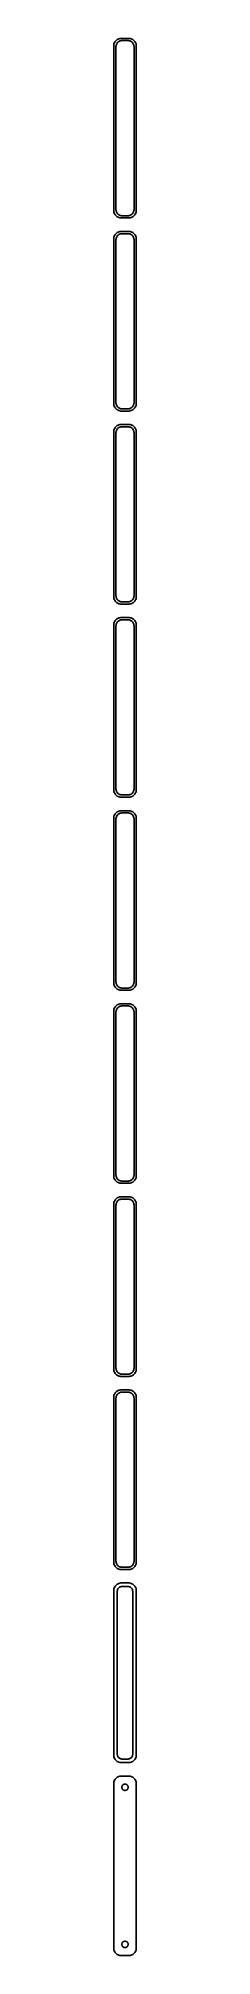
# Model space of a CAD drawing. Header units: metres. Extents: x -8 to 8, y 1230 to 2511.
import ezdxf

# ---------------------------------------------------------------- set-up
doc = ezdxf.new("R2010")
doc.units = ezdxf.units.M

msp = doc.modelspace()

# ---------------------------------------------------------------- linework, layer by layer
for p, q in [((-4.04507, 2510.76), (-4.62889, 2510.52)), ((-3.4369, 2510.91), (-4.04507, 2510.76)), ((-2.81395, 2510.99), (-3.4369, 2510.91)), ((2.81395, 2510.99), (-2.81395, 2510.99)), ((3.4369, 2510.91), (2.81395, 2510.99)), ((4.04507, 2510.76), (3.4369, 2510.91)), ((4.62889, 2510.52), (4.04507, 2510.76)), ((-7.46057, 2506.63), (-7.5, 2506)), ((-7.5, 2506), (-7.5, 2396)), ((-7.34291, 2507.24), (-7.46057, 2506.63)), ((-7.14888, 2507.84), (-7.34291, 2507.24)), ((-6.88153, 2508.41), (-7.14888, 2507.84)), ((-6.54507, 2508.94), (-6.88153, 2508.41)), ((-6.14484, 2509.42), (-6.54507, 2508.94)), ((-5.68712, 2509.85), (-6.14484, 2509.42)), ((-6, 2505.5), (-5.96844, 2506)), ((-6, 2396.5), (-6, 2505.5)), ((-5.96844, 2506), (-5.87433, 2506.49)), ((-5.87433, 2506.49), (-5.7191, 2506.97)), ((-5.7191, 2506.97), (-5.50522, 2507.43)), ((-5.17912, 2510.22), (-5.68712, 2509.85)), ((-5.50522, 2507.43), (-5.23605, 2507.85)), ((-5.23605, 2507.85), (-4.91586, 2508.24)), ((-4.62889, 2510.52), (-5.17912, 2510.22)), ((-4.91586, 2508.24), (-4.54968, 2508.58)), ((-4.54968, 2508.58), (-4.1433, 2508.88)), ((-4.1433, 2508.88), (-3.70311, 2509.12)), ((-3.70311, 2509.12), (-3.23605, 2509.3)), ((-3.23605, 2509.3), (-2.74951, 2509.43)), ((-2.74951, 2509.43), (-2.25116, 2509.49)), ((-2.25116, 2509.49), (2.25116, 2509.49)), ((2.25116, 2509.49), (2.74951, 2509.43)), ((2.74951, 2509.43), (3.23605, 2509.3)), ((3.23605, 2509.3), (3.70311, 2509.12)), ((3.70311, 2509.12), (4.1433, 2508.88)), ((4.1433, 2508.88), (4.54968, 2508.58)), ((4.54968, 2508.58), (4.91586, 2508.24)), ((5.17912, 2510.22), (4.62889, 2510.52)), ((4.91586, 2508.24), (5.23605, 2507.85)), ((5.68712, 2509.85), (5.17912, 2510.22)), ((5.23605, 2507.85), (5.50522, 2507.43)), ((5.50522, 2507.43), (5.7191, 2506.97)), ((6.14484, 2509.42), (5.68712, 2509.85)), ((5.7191, 2506.97), (5.87433, 2506.49)), ((5.87433, 2506.49), (5.96844, 2506)), ((5.96844, 2506), (6, 2505.5)), ((6, 2505.5), (6, 2396.5)), ((6.54507, 2508.94), (6.14484, 2509.42)), ((6.88153, 2508.41), (6.54507, 2508.94)), ((7.14888, 2507.84), (6.88153, 2508.41)), ((7.34291, 2507.24), (7.14888, 2507.84)), ((7.46057, 2506.63), (7.34291, 2507.24)), ((7.5, 2506), (7.46057, 2506.63)), ((7.5, 2396), (7.5, 2506)), ((-7.5, 2396), (-7.46057, 2395.37)), ((-5.96844, 2396), (-6, 2396.5)), ((-5.87433, 2395.51), (-5.96844, 2396)), ((-5.7191, 2395.03), (-5.87433, 2395.51)), ((5.87433, 2395.51), (5.7191, 2395.03)), ((5.96844, 2396), (5.87433, 2395.51)), ((6, 2396.5), (5.96844, 2396)), ((7.46057, 2395.37), (7.5, 2396)), ((-7.46057, 2395.37), (-7.34291, 2394.76)), ((-7.34291, 2394.76), (-7.14888, 2394.16)), ((-7.14888, 2394.16), (-6.88153, 2393.59)), ((-6.88153, 2393.59), (-6.54507, 2393.06)), ((-6.54507, 2393.06), (-6.14484, 2392.58)), ((-6.14484, 2392.58), (-5.68712, 2392.15)), ((-5.50522, 2394.57), (-5.7191, 2395.03)), ((-5.68712, 2392.15), (-5.17912, 2391.78)), ((-5.23605, 2394.15), (-5.50522, 2394.57)), ((-4.91586, 2393.76), (-5.23605, 2394.15)), ((-5.17912, 2391.78), (-4.62889, 2391.48)), ((-4.54968, 2393.42), (-4.91586, 2393.76)), ((-4.62889, 2391.48), (-4.04507, 2391.24)), ((-4.1433, 2393.12), (-4.54968, 2393.42)), ((-3.70311, 2392.88), (-4.1433, 2393.12)), ((-4.04507, 2391.24), (-3.4369, 2391.09)), ((-3.23605, 2392.7), (-3.70311, 2392.88)), ((-3.4369, 2391.09), (-2.81395, 2391.01)), ((-2.74951, 2392.57), (-3.23605, 2392.7)), ((-2.81395, 2391.01), (2.81395, 2391.01)), ((-2.25116, 2392.51), (-2.74951, 2392.57)), ((2.25116, 2392.51), (-2.25116, 2392.51)), ((2.74951, 2392.57), (2.25116, 2392.51)), ((3.23605, 2392.7), (2.74951, 2392.57)), ((2.81395, 2391.01), (3.4369, 2391.09)), ((3.70311, 2392.88), (3.23605, 2392.7)), ((3.4369, 2391.09), (4.04507, 2391.24)), ((4.1433, 2393.12), (3.70311, 2392.88)), ((4.04507, 2391.24), (4.62889, 2391.48)), ((4.54968, 2393.42), (4.1433, 2393.12)), ((4.91586, 2393.76), (4.54968, 2393.42)), ((4.62889, 2391.48), (5.17912, 2391.78)), ((5.23605, 2394.15), (4.91586, 2393.76)), ((5.17912, 2391.78), (5.68712, 2392.15)), ((5.50522, 2394.57), (5.23605, 2394.15)), ((5.7191, 2395.03), (5.50522, 2394.57)), ((5.68712, 2392.15), (6.14484, 2392.58)), ((6.14484, 2392.58), (6.54507, 2393.06)), ((6.54507, 2393.06), (6.88153, 2393.59)), ((6.88153, 2393.59), (7.14888, 2394.16)), ((7.14888, 2394.16), (7.34291, 2394.76)), ((7.34291, 2394.76), (7.46057, 2395.37)), ((-7.46057, 2377.63), (-7.5, 2377)), ((-7.5, 2377), (-7.5, 2267)), ((-7.34291, 2378.24), (-7.46057, 2377.63)), ((-7.14888, 2378.84), (-7.34291, 2378.24)), ((-6.88153, 2379.41), (-7.14888, 2378.84)), ((-6.54507, 2379.94), (-6.88153, 2379.41)), ((-6.14484, 2380.42), (-6.54507, 2379.94)), ((-5.68712, 2380.85), (-6.14484, 2380.42)), ((-6, 2376.5), (-5.96844, 2377)), ((-6, 2267.5), (-6, 2376.5)), ((-5.96844, 2377), (-5.87433, 2377.49)), ((-5.87433, 2377.49), (-5.7191, 2377.97)), ((-5.7191, 2377.97), (-5.50522, 2378.43)), ((-5.17912, 2381.22), (-5.68712, 2380.85)), ((-5.50522, 2378.43), (-5.23605, 2378.85)), ((-5.23605, 2378.85), (-4.91586, 2379.24)), ((-4.62889, 2381.52), (-5.17912, 2381.22)), ((-4.91586, 2379.24), (-4.54968, 2379.58)), ((-4.04507, 2381.76), (-4.62889, 2381.52)), ((-4.54968, 2379.58), (-4.1433, 2379.88)), ((-4.1433, 2379.88), (-3.70311, 2380.12)), ((-3.4369, 2381.91), (-4.04507, 2381.76)), ((-3.70311, 2380.12), (-3.23605, 2380.3)), ((-2.81395, 2381.99), (-3.4369, 2381.91)), ((-3.23605, 2380.3), (-2.74951, 2380.43)), ((2.81395, 2381.99), (-2.81395, 2381.99)), ((-2.74951, 2380.43), (-2.25116, 2380.49)), ((-2.25116, 2380.49), (2.25116, 2380.49)), ((2.25116, 2380.49), (2.74951, 2380.43)), ((2.74951, 2380.43), (3.23605, 2380.3)), ((3.4369, 2381.91), (2.81395, 2381.99)), ((3.23605, 2380.3), (3.70311, 2380.12)), ((4.04507, 2381.76), (3.4369, 2381.91)), ((3.70311, 2380.12), (4.1433, 2379.88)), ((4.62889, 2381.52), (4.04507, 2381.76)), ((4.1433, 2379.88), (4.54968, 2379.58)), ((4.54968, 2379.58), (4.91586, 2379.24)), ((5.17912, 2381.22), (4.62889, 2381.52)), ((4.91586, 2379.24), (5.23605, 2378.85)), ((5.68712, 2380.85), (5.17912, 2381.22)), ((5.23605, 2378.85), (5.50522, 2378.43)), ((5.50522, 2378.43), (5.7191, 2377.97)), ((6.14484, 2380.42), (5.68712, 2380.85)), ((5.7191, 2377.97), (5.87433, 2377.49)), ((5.87433, 2377.49), (5.96844, 2377)), ((5.96844, 2377), (6, 2376.5)), ((6, 2376.5), (6, 2267.5)), ((6.54507, 2379.94), (6.14484, 2380.42)), ((6.88153, 2379.41), (6.54507, 2379.94)), ((7.14888, 2378.84), (6.88153, 2379.41)), ((7.34291, 2378.24), (7.14888, 2378.84)), ((7.46057, 2377.63), (7.34291, 2378.24)), ((7.5, 2377), (7.46057, 2377.63)), ((7.5, 2267), (7.5, 2377)), ((-5.96844, 2267), (-6, 2267.5)), ((6, 2267.5), (5.96844, 2267)), ((-7.5, 2267), (-7.46057, 2266.37)), ((-7.46057, 2266.37), (-7.34291, 2265.76)), ((-7.34291, 2265.76), (-7.14888, 2265.16)), ((-7.14888, 2265.16), (-6.88153, 2264.59)), ((-6.88153, 2264.59), (-6.54507, 2264.06)), ((-6.54507, 2264.06), (-6.14484, 2263.58)), ((-6.14484, 2263.58), (-5.68712, 2263.15)), ((-5.87433, 2266.51), (-5.96844, 2267)), ((-5.7191, 2266.03), (-5.87433, 2266.51)), ((-5.50522, 2265.57), (-5.7191, 2266.03)), ((-5.68712, 2263.15), (-5.17912, 2262.78)), ((-5.23605, 2265.15), (-5.50522, 2265.57)), ((-4.91586, 2264.76), (-5.23605, 2265.15)), ((-5.17912, 2262.78), (-4.62889, 2262.48)), ((-4.54968, 2264.42), (-4.91586, 2264.76)), ((-4.62889, 2262.48), (-4.04507, 2262.24)), ((-4.1433, 2264.12), (-4.54968, 2264.42)), ((-3.70311, 2263.88), (-4.1433, 2264.12)), ((-4.04507, 2262.24), (-3.4369, 2262.09)), ((-3.23605, 2263.7), (-3.70311, 2263.88)), ((-3.4369, 2262.09), (-2.81395, 2262.01)), ((-2.74951, 2263.57), (-3.23605, 2263.7)), ((-2.81395, 2262.01), (2.81395, 2262.01)), ((-2.25116, 2263.51), (-2.74951, 2263.57)), ((2.25116, 2263.51), (-2.25116, 2263.51)), ((2.74951, 2263.57), (2.25116, 2263.51)), ((3.23605, 2263.7), (2.74951, 2263.57)), ((2.81395, 2262.01), (3.4369, 2262.09)), ((3.70311, 2263.88), (3.23605, 2263.7)), ((3.4369, 2262.09), (4.04507, 2262.24)), ((4.1433, 2264.12), (3.70311, 2263.88)), ((4.04507, 2262.24), (4.62889, 2262.48)), ((4.54968, 2264.42), (4.1433, 2264.12)), ((4.91586, 2264.76), (4.54968, 2264.42)), ((4.62889, 2262.48), (5.17912, 2262.78)), ((5.23605, 2265.15), (4.91586, 2264.76)), ((5.17912, 2262.78), (5.68712, 2263.15)), ((5.50522, 2265.57), (5.23605, 2265.15)), ((5.7191, 2266.03), (5.50522, 2265.57)), ((5.68712, 2263.15), (6.14484, 2263.58)), ((5.87433, 2266.51), (5.7191, 2266.03)), ((5.96844, 2267), (5.87433, 2266.51)), ((6.14484, 2263.58), (6.54507, 2264.06)), ((6.54507, 2264.06), (6.88153, 2264.59)), ((6.88153, 2264.59), (7.14888, 2265.16)), ((7.14888, 2265.16), (7.34291, 2265.76)), ((7.34291, 2265.76), (7.46057, 2266.37)), ((7.46057, 2266.37), (7.5, 2267)), ((-7.46057, 2248.63), (-7.5, 2248)), ((-7.5, 2248), (-7.5, 2138)), ((-7.34291, 2249.24), (-7.46057, 2248.63)), ((-7.14888, 2249.84), (-7.34291, 2249.24)), ((-6.88153, 2250.41), (-7.14888, 2249.84)), ((-6.54507, 2250.94), (-6.88153, 2250.41)), ((-6.14484, 2251.42), (-6.54507, 2250.94)), ((-5.68712, 2251.85), (-6.14484, 2251.42)), ((-6, 2247.5), (-5.96844, 2248)), ((-6, 2138.5), (-6, 2247.5)), ((-5.96844, 2248), (-5.87433, 2248.49)), ((-5.87433, 2248.49), (-5.7191, 2248.97)), ((-5.7191, 2248.97), (-5.50522, 2249.43)), ((-5.17912, 2252.22), (-5.68712, 2251.85)), ((-5.50522, 2249.43), (-5.23605, 2249.85)), ((-5.23605, 2249.85), (-4.91586, 2250.24)), ((-4.62889, 2252.52), (-5.17912, 2252.22)), ((-4.91586, 2250.24), (-4.54968, 2250.58)), ((-4.04507, 2252.76), (-4.62889, 2252.52)), ((-4.54968, 2250.58), (-4.1433, 2250.88)), ((-4.1433, 2250.88), (-3.70311, 2251.12)), ((-3.4369, 2252.91), (-4.04507, 2252.76)), ((-3.70311, 2251.12), (-3.23605, 2251.3)), ((-2.81395, 2252.99), (-3.4369, 2252.91)), ((-3.23605, 2251.3), (-2.74951, 2251.43)), ((2.81395, 2252.99), (-2.81395, 2252.99)), ((-2.74951, 2251.43), (-2.25116, 2251.49)), ((-2.25116, 2251.49), (2.25116, 2251.49)), ((2.25116, 2251.49), (2.74951, 2251.43)), ((2.74951, 2251.43), (3.23605, 2251.3)), ((3.4369, 2252.91), (2.81395, 2252.99)), ((3.23605, 2251.3), (3.70311, 2251.12)), ((4.04507, 2252.76), (3.4369, 2252.91)), ((3.70311, 2251.12), (4.1433, 2250.88)), ((4.62889, 2252.52), (4.04507, 2252.76)), ((4.1433, 2250.88), (4.54968, 2250.58)), ((4.54968, 2250.58), (4.91586, 2250.24)), ((5.17912, 2252.22), (4.62889, 2252.52)), ((4.91586, 2250.24), (5.23605, 2249.85)), ((5.68712, 2251.85), (5.17912, 2252.22)), ((5.23605, 2249.85), (5.50522, 2249.43)), ((5.50522, 2249.43), (5.7191, 2248.97)), ((6.14484, 2251.42), (5.68712, 2251.85)), ((5.7191, 2248.97), (5.87433, 2248.49)), ((5.87433, 2248.49), (5.96844, 2248)), ((5.96844, 2248), (6, 2247.5)), ((6, 2247.5), (6, 2138.5)), ((6.54507, 2250.94), (6.14484, 2251.42)), ((6.88153, 2250.41), (6.54507, 2250.94)), ((7.14888, 2249.84), (6.88153, 2250.41)), ((7.34291, 2249.24), (7.14888, 2249.84)), ((7.46057, 2248.63), (7.34291, 2249.24)), ((7.5, 2248), (7.46057, 2248.63)), ((7.5, 2138), (7.5, 2248)), ((-7.5, 2138), (-7.46057, 2137.37)), ((-7.46057, 2137.37), (-7.34291, 2136.76)), ((-7.34291, 2136.76), (-7.14888, 2136.16)), ((-7.14888, 2136.16), (-6.88153, 2135.59)), ((-6.88153, 2135.59), (-6.54507, 2135.06)), ((-6.54507, 2135.06), (-6.14484, 2134.58)), ((-6.14484, 2134.58), (-5.68712, 2134.15)), ((-5.96844, 2138), (-6, 2138.5)), ((-5.87433, 2137.51), (-5.96844, 2138)), ((-5.7191, 2137.03), (-5.87433, 2137.51)), ((-5.50522, 2136.57), (-5.7191, 2137.03)), ((-5.68712, 2134.15), (-5.17912, 2133.78)), ((-5.23605, 2136.15), (-5.50522, 2136.57)), ((-4.91586, 2135.76), (-5.23605, 2136.15)), ((-5.17912, 2133.78), (-4.62889, 2133.48)), ((-4.54968, 2135.42), (-4.91586, 2135.76)), ((-4.62889, 2133.48), (-4.04507, 2133.24)), ((-4.1433, 2135.12), (-4.54968, 2135.42)), ((-3.70311, 2134.88), (-4.1433, 2135.12)), ((-4.04507, 2133.24), (-3.4369, 2133.09)), ((-3.23605, 2134.7), (-3.70311, 2134.88)), ((-3.4369, 2133.09), (-2.81395, 2133.01)), ((-2.74951, 2134.57), (-3.23605, 2134.7)), ((-2.81395, 2133.01), (2.81395, 2133.01)), ((-2.25116, 2134.51), (-2.74951, 2134.57)), ((2.25116, 2134.51), (-2.25116, 2134.51)), ((2.74951, 2134.57), (2.25116, 2134.51)), ((3.23605, 2134.7), (2.74951, 2134.57)), ((2.81395, 2133.01), (3.4369, 2133.09)), ((3.70311, 2134.88), (3.23605, 2134.7)), ((3.4369, 2133.09), (4.04507, 2133.24)), ((4.1433, 2135.12), (3.70311, 2134.88)), ((4.04507, 2133.24), (4.62889, 2133.48)), ((4.54968, 2135.42), (4.1433, 2135.12)), ((4.91586, 2135.76), (4.54968, 2135.42)), ((4.62889, 2133.48), (5.17912, 2133.78)), ((5.23605, 2136.15), (4.91586, 2135.76)), ((5.17912, 2133.78), (5.68712, 2134.15)), ((5.50522, 2136.57), (5.23605, 2136.15)), ((5.7191, 2137.03), (5.50522, 2136.57)), ((5.68712, 2134.15), (6.14484, 2134.58)), ((5.87433, 2137.51), (5.7191, 2137.03)), ((5.96844, 2138), (5.87433, 2137.51)), ((6, 2138.5), (5.96844, 2138)), ((6.14484, 2134.58), (6.54507, 2135.06)), ((6.54507, 2135.06), (6.88153, 2135.59)), ((6.88153, 2135.59), (7.14888, 2136.16)), ((7.14888, 2136.16), (7.34291, 2136.76)), ((7.34291, 2136.76), (7.46057, 2137.37)), ((7.46057, 2137.37), (7.5, 2138)), ((-7.46057, 2119.63), (-7.5, 2119)), ((-7.5, 2119), (-7.5, 2009)), ((-7.34291, 2120.24), (-7.46057, 2119.63)), ((-7.14888, 2120.84), (-7.34291, 2120.24)), ((-6.88153, 2121.41), (-7.14888, 2120.84)), ((-6.54507, 2121.94), (-6.88153, 2121.41)), ((-6.14484, 2122.42), (-6.54507, 2121.94)), ((-5.68712, 2122.85), (-6.14484, 2122.42)), ((-6, 2118.5), (-5.96844, 2119)), ((-6, 2009.5), (-6, 2118.5)), ((-5.96844, 2119), (-5.87433, 2119.49)), ((-5.87433, 2119.49), (-5.7191, 2119.97)), ((-5.7191, 2119.97), (-5.50522, 2120.43)), ((-5.17912, 2123.22), (-5.68712, 2122.85)), ((-5.50522, 2120.43), (-5.23605, 2120.85)), ((-5.23605, 2120.85), (-4.91586, 2121.24)), ((-4.62889, 2123.52), (-5.17912, 2123.22)), ((-4.91586, 2121.24), (-4.54968, 2121.58)), ((-4.04507, 2123.76), (-4.62889, 2123.52)), ((-4.54968, 2121.58), (-4.1433, 2121.88)), ((-4.1433, 2121.88), (-3.70311, 2122.12)), ((-3.4369, 2123.91), (-4.04507, 2123.76)), ((-3.70311, 2122.12), (-3.23605, 2122.3)), ((-2.81395, 2123.99), (-3.4369, 2123.91)), ((-3.23605, 2122.3), (-2.74951, 2122.43)), ((2.81395, 2123.99), (-2.81395, 2123.99)), ((-2.74951, 2122.43), (-2.25116, 2122.49)), ((-2.25116, 2122.49), (2.25116, 2122.49)), ((2.25116, 2122.49), (2.74951, 2122.43)), ((2.74951, 2122.43), (3.23605, 2122.3)), ((3.4369, 2123.91), (2.81395, 2123.99)), ((3.23605, 2122.3), (3.70311, 2122.12)), ((4.04507, 2123.76), (3.4369, 2123.91)), ((3.70311, 2122.12), (4.1433, 2121.88)), ((4.62889, 2123.52), (4.04507, 2123.76)), ((4.1433, 2121.88), (4.54968, 2121.58)), ((4.54968, 2121.58), (4.91586, 2121.24)), ((5.17912, 2123.22), (4.62889, 2123.52)), ((4.91586, 2121.24), (5.23605, 2120.85)), ((5.68712, 2122.85), (5.17912, 2123.22)), ((5.23605, 2120.85), (5.50522, 2120.43)), ((5.50522, 2120.43), (5.7191, 2119.97)), ((6.14484, 2122.42), (5.68712, 2122.85)), ((5.7191, 2119.97), (5.87433, 2119.49)), ((5.87433, 2119.49), (5.96844, 2119)), ((5.96844, 2119), (6, 2118.5)), ((6, 2118.5), (6, 2009.5)), ((6.54507, 2121.94), (6.14484, 2122.42)), ((6.88153, 2121.41), (6.54507, 2121.94)), ((7.14888, 2120.84), (6.88153, 2121.41)), ((7.34291, 2120.24), (7.14888, 2120.84)), ((7.46057, 2119.63), (7.34291, 2120.24)), ((7.5, 2119), (7.46057, 2119.63)), ((7.5, 2009), (7.5, 2119)), ((-7.5, 2009), (-7.46057, 2008.37)), ((-7.46057, 2008.37), (-7.34291, 2007.76)), ((-7.34291, 2007.76), (-7.14888, 2007.16)), ((-7.14888, 2007.16), (-6.88153, 2006.59)), ((-6.88153, 2006.59), (-6.54507, 2006.06)), ((-6.54507, 2006.06), (-6.14484, 2005.58)), ((-6.14484, 2005.58), (-5.68712, 2005.15)), ((-5.96844, 2009), (-6, 2009.5)), ((-5.87433, 2008.51), (-5.96844, 2009)), ((-5.7191, 2008.03), (-5.87433, 2008.51)), ((-5.50522, 2007.57), (-5.7191, 2008.03)), ((-5.68712, 2005.15), (-5.17912, 2004.78)), ((-5.23605, 2007.15), (-5.50522, 2007.57)), ((-4.91586, 2006.76), (-5.23605, 2007.15)), ((-5.17912, 2004.78), (-4.62889, 2004.48)), ((-4.54968, 2006.42), (-4.91586, 2006.76)), ((-4.62889, 2004.48), (-4.04507, 2004.24)), ((-4.1433, 2006.12), (-4.54968, 2006.42)), ((-3.70311, 2005.88), (-4.1433, 2006.12)), ((-4.04507, 2004.24), (-3.4369, 2004.09)), ((-3.23605, 2005.7), (-3.70311, 2005.88)), ((-3.4369, 2004.09), (-2.81395, 2004.01)), ((-2.74951, 2005.57), (-3.23605, 2005.7)), ((-2.81395, 2004.01), (2.81395, 2004.01)), ((-2.25116, 2005.51), (-2.74951, 2005.57)), ((2.25116, 2005.51), (-2.25116, 2005.51)), ((2.74951, 2005.57), (2.25116, 2005.51)), ((3.23605, 2005.7), (2.74951, 2005.57)), ((2.81395, 2004.01), (3.4369, 2004.09)), ((3.70311, 2005.88), (3.23605, 2005.7)), ((3.4369, 2004.09), (4.04507, 2004.24)), ((4.1433, 2006.12), (3.70311, 2005.88)), ((4.04507, 2004.24), (4.62889, 2004.48)), ((4.54968, 2006.42), (4.1433, 2006.12)), ((4.91586, 2006.76), (4.54968, 2006.42)), ((4.62889, 2004.48), (5.17912, 2004.78)), ((5.23605, 2007.15), (4.91586, 2006.76)), ((5.17912, 2004.78), (5.68712, 2005.15)), ((5.50522, 2007.57), (5.23605, 2007.15)), ((5.7191, 2008.03), (5.50522, 2007.57)), ((5.68712, 2005.15), (6.14484, 2005.58)), ((5.87433, 2008.51), (5.7191, 2008.03)), ((5.96844, 2009), (5.87433, 2008.51)), ((6, 2009.5), (5.96844, 2009)), ((6.14484, 2005.58), (6.54507, 2006.06)), ((6.54507, 2006.06), (6.88153, 2006.59)), ((6.88153, 2006.59), (7.14888, 2007.16)), ((7.14888, 2007.16), (7.34291, 2007.76)), ((7.34291, 2007.76), (7.46057, 2008.37)), ((7.46057, 2008.37), (7.5, 2009)), ((-7.46057, 1990.63), (-7.5, 1990)), ((-7.5, 1990), (-7.5, 1880)), ((-7.34291, 1991.24), (-7.46057, 1990.63)), ((-7.14888, 1991.84), (-7.34291, 1991.24)), ((-6.88153, 1992.41), (-7.14888, 1991.84)), ((-6.54507, 1992.94), (-6.88153, 1992.41)), ((-6.14484, 1993.42), (-6.54507, 1992.94)), ((-5.68712, 1993.85), (-6.14484, 1993.42)), ((-6, 1989.5), (-5.96844, 1990)), ((-6, 1880.5), (-6, 1989.5)), ((-5.96844, 1990), (-5.87433, 1990.49)), ((-5.87433, 1990.49), (-5.7191, 1990.97)), ((-5.7191, 1990.97), (-5.50522, 1991.43)), ((-5.17912, 1994.22), (-5.68712, 1993.85)), ((-5.50522, 1991.43), (-5.23605, 1991.85)), ((-5.23605, 1991.85), (-4.91586, 1992.24)), ((-4.62889, 1994.52), (-5.17912, 1994.22)), ((-4.91586, 1992.24), (-4.54968, 1992.58)), ((-4.04507, 1994.76), (-4.62889, 1994.52)), ((-4.54968, 1992.58), (-4.1433, 1992.88)), ((-4.1433, 1992.88), (-3.70311, 1993.12)), ((-3.4369, 1994.91), (-4.04507, 1994.76)), ((-3.70311, 1993.12), (-3.23605, 1993.3)), ((-2.81395, 1994.99), (-3.4369, 1994.91)), ((-3.23605, 1993.3), (-2.74951, 1993.43)), ((2.81395, 1994.99), (-2.81395, 1994.99)), ((-2.74951, 1993.43), (-2.25116, 1993.49)), ((-2.25116, 1993.49), (2.25116, 1993.49)), ((2.25116, 1993.49), (2.74951, 1993.43)), ((2.74951, 1993.43), (3.23605, 1993.3)), ((3.4369, 1994.91), (2.81395, 1994.99)), ((3.23605, 1993.3), (3.70311, 1993.12)), ((4.04507, 1994.76), (3.4369, 1994.91)), ((3.70311, 1993.12), (4.1433, 1992.88)), ((4.62889, 1994.52), (4.04507, 1994.76)), ((4.1433, 1992.88), (4.54968, 1992.58)), ((4.54968, 1992.58), (4.91586, 1992.24)), ((5.17912, 1994.22), (4.62889, 1994.52)), ((4.91586, 1992.24), (5.23605, 1991.85)), ((5.68712, 1993.85), (5.17912, 1994.22)), ((5.23605, 1991.85), (5.50522, 1991.43)), ((5.50522, 1991.43), (5.7191, 1990.97)), ((6.14484, 1993.42), (5.68712, 1993.85)), ((5.7191, 1990.97), (5.87433, 1990.49)), ((5.87433, 1990.49), (5.96844, 1990)), ((5.96844, 1990), (6, 1989.5)), ((6, 1989.5), (6, 1880.5)), ((6.54507, 1992.94), (6.14484, 1993.42)), ((6.88153, 1992.41), (6.54507, 1992.94)), ((7.14888, 1991.84), (6.88153, 1992.41)), ((7.34291, 1991.24), (7.14888, 1991.84)), ((7.46057, 1990.63), (7.34291, 1991.24)), ((7.5, 1990), (7.46057, 1990.63)), ((7.5, 1880), (7.5, 1990)), ((-7.5, 1880), (-7.46057, 1879.37)), ((-7.46057, 1879.37), (-7.34291, 1878.76)), ((-7.34291, 1878.76), (-7.14888, 1878.16)), ((-7.14888, 1878.16), (-6.88153, 1877.59)), ((-6.88153, 1877.59), (-6.54507, 1877.06)), ((-6.54507, 1877.06), (-6.14484, 1876.58)), ((-6.14484, 1876.58), (-5.68712, 1876.15)), ((-5.96844, 1880), (-6, 1880.5)), ((-5.87433, 1879.51), (-5.96844, 1880)), ((-5.7191, 1879.03), (-5.87433, 1879.51)), ((-5.50522, 1878.57), (-5.7191, 1879.03)), ((-5.68712, 1876.15), (-5.17912, 1875.78)), ((-5.23605, 1878.15), (-5.50522, 1878.57)), ((-4.91586, 1877.76), (-5.23605, 1878.15)), ((-5.17912, 1875.78), (-4.62889, 1875.48)), ((-4.54968, 1877.42), (-4.91586, 1877.76)), ((-4.62889, 1875.48), (-4.04507, 1875.24)), ((-4.1433, 1877.12), (-4.54968, 1877.42)), ((-3.70311, 1876.88), (-4.1433, 1877.12)), ((-4.04507, 1875.24), (-3.4369, 1875.09)), ((-3.23605, 1876.7), (-3.70311, 1876.88)), ((-3.4369, 1875.09), (-2.81395, 1875.01)), ((-2.74951, 1876.57), (-3.23605, 1876.7)), ((-2.81395, 1875.01), (2.81395, 1875.01)), ((-2.25116, 1876.51), (-2.74951, 1876.57)), ((2.25116, 1876.51), (-2.25116, 1876.51)), ((2.74951, 1876.57), (2.25116, 1876.51)), ((3.23605, 1876.7), (2.74951, 1876.57)), ((2.81395, 1875.01), (3.4369, 1875.09)), ((3.70311, 1876.88), (3.23605, 1876.7)), ((3.4369, 1875.09), (4.04507, 1875.24)), ((4.1433, 1877.12), (3.70311, 1876.88)), ((4.04507, 1875.24), (4.62889, 1875.48)), ((4.54968, 1877.42), (4.1433, 1877.12)), ((4.91586, 1877.76), (4.54968, 1877.42)), ((4.62889, 1875.48), (5.17912, 1875.78)), ((5.23605, 1878.15), (4.91586, 1877.76)), ((5.17912, 1875.78), (5.68712, 1876.15)), ((5.50522, 1878.57), (5.23605, 1878.15)), ((5.7191, 1879.03), (5.50522, 1878.57)), ((5.68712, 1876.15), (6.14484, 1876.58)), ((5.87433, 1879.51), (5.7191, 1879.03)), ((5.96844, 1880), (5.87433, 1879.51)), ((6, 1880.5), (5.96844, 1880)), ((6.14484, 1876.58), (6.54507, 1877.06)), ((6.54507, 1877.06), (6.88153, 1877.59)), ((6.88153, 1877.59), (7.14888, 1878.16)), ((7.14888, 1878.16), (7.34291, 1878.76)), ((7.34291, 1878.76), (7.46057, 1879.37)), ((7.46057, 1879.37), (7.5, 1880)), ((-7.46057, 1861.63), (-7.5, 1861)), ((-7.5, 1861), (-7.5, 1751)), ((-7.34291, 1862.24), (-7.46057, 1861.63)), ((-7.14888, 1862.84), (-7.34291, 1862.24)), ((-6.88153, 1863.41), (-7.14888, 1862.84)), ((-6.54507, 1863.94), (-6.88153, 1863.41)), ((-6.14484, 1864.42), (-6.54507, 1863.94)), ((-5.68712, 1864.85), (-6.14484, 1864.42)), ((-6, 1860.5), (-5.96844, 1861)), ((-6, 1751.5), (-6, 1860.5)), ((-5.96844, 1861), (-5.87433, 1861.49)), ((-5.87433, 1861.49), (-5.7191, 1861.97)), ((-5.7191, 1861.97), (-5.50522, 1862.43)), ((-5.17912, 1865.22), (-5.68712, 1864.85)), ((-5.50522, 1862.43), (-5.23605, 1862.85)), ((-5.23605, 1862.85), (-4.91586, 1863.24)), ((-4.62889, 1865.52), (-5.17912, 1865.22)), ((-4.91586, 1863.24), (-4.54968, 1863.58)), ((-4.04507, 1865.76), (-4.62889, 1865.52)), ((-4.54968, 1863.58), (-4.1433, 1863.88)), ((-4.1433, 1863.88), (-3.70311, 1864.12)), ((-3.4369, 1865.91), (-4.04507, 1865.76)), ((-3.70311, 1864.12), (-3.23605, 1864.3)), ((-2.81395, 1865.99), (-3.4369, 1865.91)), ((-3.23605, 1864.3), (-2.74951, 1864.43)), ((2.81395, 1865.99), (-2.81395, 1865.99)), ((-2.74951, 1864.43), (-2.25116, 1864.49)), ((-2.25116, 1864.49), (2.25116, 1864.49)), ((2.25116, 1864.49), (2.74951, 1864.43)), ((2.74951, 1864.43), (3.23605, 1864.3)), ((3.4369, 1865.91), (2.81395, 1865.99)), ((3.23605, 1864.3), (3.70311, 1864.12)), ((4.04507, 1865.76), (3.4369, 1865.91)), ((3.70311, 1864.12), (4.1433, 1863.88)), ((4.62889, 1865.52), (4.04507, 1865.76)), ((4.1433, 1863.88), (4.54968, 1863.58)), ((4.54968, 1863.58), (4.91586, 1863.24)), ((5.17912, 1865.22), (4.62889, 1865.52)), ((4.91586, 1863.24), (5.23605, 1862.85)), ((5.68712, 1864.85), (5.17912, 1865.22)), ((5.23605, 1862.85), (5.50522, 1862.43)), ((5.50522, 1862.43), (5.7191, 1861.97)), ((6.14484, 1864.42), (5.68712, 1864.85)), ((5.7191, 1861.97), (5.87433, 1861.49)), ((5.87433, 1861.49), (5.96844, 1861)), ((5.96844, 1861), (6, 1860.5)), ((6, 1860.5), (6, 1751.5)), ((6.54507, 1863.94), (6.14484, 1864.42)), ((6.88153, 1863.41), (6.54507, 1863.94)), ((7.14888, 1862.84), (6.88153, 1863.41)), ((7.34291, 1862.24), (7.14888, 1862.84)), ((7.46057, 1861.63), (7.34291, 1862.24)), ((7.5, 1861), (7.46057, 1861.63)), ((7.5, 1751), (7.5, 1861)), ((-7.5, 1751), (-7.46057, 1750.37)), ((-7.46057, 1750.37), (-7.34291, 1749.76)), ((-7.34291, 1749.76), (-7.14888, 1749.16)), ((-7.14888, 1749.16), (-6.88153, 1748.59)), ((-6.88153, 1748.59), (-6.54507, 1748.06)), ((-6.54507, 1748.06), (-6.14484, 1747.58)), ((-6.14484, 1747.58), (-5.68712, 1747.15)), ((-5.96844, 1751), (-6, 1751.5)), ((-5.87433, 1750.51), (-5.96844, 1751)), ((-5.7191, 1750.03), (-5.87433, 1750.51)), ((-5.50522, 1749.57), (-5.7191, 1750.03)), ((-5.68712, 1747.15), (-5.17912, 1746.78)), ((-5.23605, 1749.15), (-5.50522, 1749.57)), ((-4.91586, 1748.76), (-5.23605, 1749.15)), ((-5.17912, 1746.78), (-4.62889, 1746.48)), ((-4.54968, 1748.42), (-4.91586, 1748.76)), ((-4.62889, 1746.48), (-4.04507, 1746.24)), ((-4.1433, 1748.12), (-4.54968, 1748.42)), ((-3.70311, 1747.88), (-4.1433, 1748.12)), ((-4.04507, 1746.24), (-3.4369, 1746.09)), ((-3.23605, 1747.7), (-3.70311, 1747.88)), ((-3.4369, 1746.09), (-2.81395, 1746.01)), ((-2.74951, 1747.57), (-3.23605, 1747.7)), ((-2.81395, 1746.01), (2.81395, 1746.01)), ((-2.25116, 1747.51), (-2.74951, 1747.57)), ((2.25116, 1747.51), (-2.25116, 1747.51)), ((2.74951, 1747.57), (2.25116, 1747.51)), ((3.23605, 1747.7), (2.74951, 1747.57)), ((2.81395, 1746.01), (3.4369, 1746.09)), ((3.70311, 1747.88), (3.23605, 1747.7)), ((3.4369, 1746.09), (4.04507, 1746.24)), ((4.1433, 1748.12), (3.70311, 1747.88)), ((4.04507, 1746.24), (4.62889, 1746.48)), ((4.54968, 1748.42), (4.1433, 1748.12)), ((4.91586, 1748.76), (4.54968, 1748.42)), ((4.62889, 1746.48), (5.17912, 1746.78)), ((5.23605, 1749.15), (4.91586, 1748.76)), ((5.17912, 1746.78), (5.68712, 1747.15)), ((5.50522, 1749.57), (5.23605, 1749.15)), ((5.7191, 1750.03), (5.50522, 1749.57)), ((5.68712, 1747.15), (6.14484, 1747.58)), ((5.87433, 1750.51), (5.7191, 1750.03)), ((5.96844, 1751), (5.87433, 1750.51)), ((6, 1751.5), (5.96844, 1751)), ((6.14484, 1747.58), (6.54507, 1748.06)), ((6.54507, 1748.06), (6.88153, 1748.59)), ((6.88153, 1748.59), (7.14888, 1749.16)), ((7.14888, 1749.16), (7.34291, 1749.76)), ((7.34291, 1749.76), (7.46057, 1750.37)), ((7.46057, 1750.37), (7.5, 1751)), ((-7.46057, 1732.63), (-7.5, 1732)), ((-7.5, 1732), (-7.5, 1622)), ((-7.34291, 1733.24), (-7.46057, 1732.63)), ((-7.14888, 1733.84), (-7.34291, 1733.24)), ((-6.88153, 1734.41), (-7.14888, 1733.84)), ((-6.54507, 1734.94), (-6.88153, 1734.41)), ((-6.14484, 1735.42), (-6.54507, 1734.94)), ((-5.68712, 1735.85), (-6.14484, 1735.42)), ((-6, 1731.5), (-5.96844, 1732)), ((-6, 1622.5), (-6, 1731.5)), ((-5.96844, 1732), (-5.87433, 1732.49)), ((-5.87433, 1732.49), (-5.7191, 1732.97)), ((-5.7191, 1732.97), (-5.50522, 1733.43)), ((-5.17912, 1736.22), (-5.68712, 1735.85)), ((-5.50522, 1733.43), (-5.23605, 1733.85)), ((-5.23605, 1733.85), (-4.91586, 1734.24)), ((-4.62889, 1736.52), (-5.17912, 1736.22)), ((-4.91586, 1734.24), (-4.54968, 1734.58)), ((-4.04507, 1736.76), (-4.62889, 1736.52)), ((-4.54968, 1734.58), (-4.1433, 1734.88)), ((-4.1433, 1734.88), (-3.70311, 1735.12)), ((-3.4369, 1736.91), (-4.04507, 1736.76)), ((-3.70311, 1735.12), (-3.23605, 1735.3)), ((-2.81395, 1736.99), (-3.4369, 1736.91)), ((-3.23605, 1735.3), (-2.74951, 1735.43)), ((2.81395, 1736.99), (-2.81395, 1736.99)), ((-2.74951, 1735.43), (-2.25116, 1735.49)), ((-2.25116, 1735.49), (2.25116, 1735.49)), ((2.25116, 1735.49), (2.74951, 1735.43)), ((2.74951, 1735.43), (3.23605, 1735.3)), ((3.4369, 1736.91), (2.81395, 1736.99)), ((3.23605, 1735.3), (3.70311, 1735.12)), ((4.04507, 1736.76), (3.4369, 1736.91)), ((3.70311, 1735.12), (4.1433, 1734.88)), ((4.62889, 1736.52), (4.04507, 1736.76)), ((4.1433, 1734.88), (4.54968, 1734.58)), ((4.54968, 1734.58), (4.91586, 1734.24)), ((5.17912, 1736.22), (4.62889, 1736.52)), ((4.91586, 1734.24), (5.23605, 1733.85)), ((5.68712, 1735.85), (5.17912, 1736.22)), ((5.23605, 1733.85), (5.50522, 1733.43)), ((5.50522, 1733.43), (5.7191, 1732.97)), ((6.14484, 1735.42), (5.68712, 1735.85)), ((5.7191, 1732.97), (5.87433, 1732.49)), ((5.87433, 1732.49), (5.96844, 1732)), ((5.96844, 1732), (6, 1731.5)), ((6, 1731.5), (6, 1622.5)), ((6.54507, 1734.94), (6.14484, 1735.42)), ((6.88153, 1734.41), (6.54507, 1734.94)), ((7.14888, 1733.84), (6.88153, 1734.41)), ((7.34291, 1733.24), (7.14888, 1733.84)), ((7.46057, 1732.63), (7.34291, 1733.24)), ((7.5, 1732), (7.46057, 1732.63)), ((7.5, 1622), (7.5, 1732)), ((-7.5, 1622), (-7.46057, 1621.37)), ((-7.46057, 1621.37), (-7.34291, 1620.76)), ((-7.34291, 1620.76), (-7.14888, 1620.16)), ((-7.14888, 1620.16), (-6.88153, 1619.59)), ((-6.88153, 1619.59), (-6.54507, 1619.06)), ((-6.54507, 1619.06), (-6.14484, 1618.58)), ((-6.14484, 1618.58), (-5.68712, 1618.15)), ((-5.96844, 1622), (-6, 1622.5)), ((-5.87433, 1621.51), (-5.96844, 1622)), ((-5.7191, 1621.03), (-5.87433, 1621.51)), ((-5.50522, 1620.57), (-5.7191, 1621.03)), ((-5.68712, 1618.15), (-5.17912, 1617.78)), ((-5.23605, 1620.15), (-5.50522, 1620.57)), ((-4.91586, 1619.76), (-5.23605, 1620.15)), ((-5.17912, 1617.78), (-4.62889, 1617.48)), ((-4.54968, 1619.42), (-4.91586, 1619.76)), ((-4.62889, 1617.48), (-4.04507, 1617.24)), ((-4.1433, 1619.12), (-4.54968, 1619.42)), ((-3.70311, 1618.88), (-4.1433, 1619.12)), ((-4.04507, 1617.24), (-3.4369, 1617.09)), ((-3.23605, 1618.7), (-3.70311, 1618.88)), ((-3.4369, 1617.09), (-2.81395, 1617.01)), ((-2.74951, 1618.57), (-3.23605, 1618.7)), ((-2.81395, 1617.01), (2.81395, 1617.01)), ((-2.25116, 1618.51), (-2.74951, 1618.57)), ((2.25116, 1618.51), (-2.25116, 1618.51)), ((2.74951, 1618.57), (2.25116, 1618.51)), ((3.23605, 1618.7), (2.74951, 1618.57)), ((2.81395, 1617.01), (3.4369, 1617.09)), ((3.70311, 1618.88), (3.23605, 1618.7)), ((3.4369, 1617.09), (4.04507, 1617.24)), ((4.1433, 1619.12), (3.70311, 1618.88)), ((4.04507, 1617.24), (4.62889, 1617.48)), ((4.54968, 1619.42), (4.1433, 1619.12)), ((4.91586, 1619.76), (4.54968, 1619.42)), ((4.62889, 1617.48), (5.17912, 1617.78)), ((5.23605, 1620.15), (4.91586, 1619.76)), ((5.17912, 1617.78), (5.68712, 1618.15)), ((5.50522, 1620.57), (5.23605, 1620.15)), ((5.7191, 1621.03), (5.50522, 1620.57)), ((5.68712, 1618.15), (6.14484, 1618.58)), ((5.87433, 1621.51), (5.7191, 1621.03)), ((5.96844, 1622), (5.87433, 1621.51)), ((6, 1622.5), (5.96844, 1622)), ((6.14484, 1618.58), (6.54507, 1619.06)), ((6.54507, 1619.06), (6.88153, 1619.59)), ((6.88153, 1619.59), (7.14888, 1620.16)), ((7.14888, 1620.16), (7.34291, 1620.76)), ((7.34291, 1620.76), (7.46057, 1621.37)), ((7.46057, 1621.37), (7.5, 1622)), ((-7.46057, 1603.63), (-7.5, 1603)), ((-7.5, 1603), (-7.5, 1493)), ((-7.34291, 1604.24), (-7.46057, 1603.63)), ((-7.14888, 1604.84), (-7.34291, 1604.24)), ((-6.88153, 1605.41), (-7.14888, 1604.84)), ((-6.54507, 1605.94), (-6.88153, 1605.41)), ((-6.14484, 1606.42), (-6.54507, 1605.94)), ((-5.68712, 1606.85), (-6.14484, 1606.42)), ((-6, 1602.5), (-5.96844, 1603)), ((-6, 1493.5), (-6, 1602.5)), ((-5.96844, 1603), (-5.87433, 1603.49)), ((-5.87433, 1603.49), (-5.7191, 1603.97)), ((-5.7191, 1603.97), (-5.50522, 1604.43)), ((-5.17912, 1607.22), (-5.68712, 1606.85)), ((-5.50522, 1604.43), (-5.23605, 1604.85)), ((-5.23605, 1604.85), (-4.91586, 1605.24)), ((-4.62889, 1607.52), (-5.17912, 1607.22)), ((-4.91586, 1605.24), (-4.54968, 1605.58)), ((-4.04507, 1607.76), (-4.62889, 1607.52)), ((-4.54968, 1605.58), (-4.1433, 1605.88)), ((-4.1433, 1605.88), (-3.70311, 1606.12)), ((-3.4369, 1607.91), (-4.04507, 1607.76)), ((-3.70311, 1606.12), (-3.23605, 1606.3)), ((-2.81395, 1607.99), (-3.4369, 1607.91)), ((-3.23605, 1606.3), (-2.74951, 1606.43)), ((2.81395, 1607.99), (-2.81395, 1607.99)), ((-2.74951, 1606.43), (-2.25116, 1606.49)), ((-2.25116, 1606.49), (2.25116, 1606.49)), ((2.25116, 1606.49), (2.74951, 1606.43)), ((2.74951, 1606.43), (3.23605, 1606.3)), ((3.4369, 1607.91), (2.81395, 1607.99)), ((3.23605, 1606.3), (3.70311, 1606.12)), ((4.04507, 1607.76), (3.4369, 1607.91)), ((3.70311, 1606.12), (4.1433, 1605.88)), ((4.62889, 1607.52), (4.04507, 1607.76)), ((4.1433, 1605.88), (4.54968, 1605.58)), ((4.54968, 1605.58), (4.91586, 1605.24)), ((5.17912, 1607.22), (4.62889, 1607.52)), ((4.91586, 1605.24), (5.23605, 1604.85)), ((5.68712, 1606.85), (5.17912, 1607.22)), ((5.23605, 1604.85), (5.50522, 1604.43)), ((5.50522, 1604.43), (5.7191, 1603.97)), ((6.14484, 1606.42), (5.68712, 1606.85)), ((5.7191, 1603.97), (5.87433, 1603.49)), ((5.87433, 1603.49), (5.96844, 1603)), ((5.96844, 1603), (6, 1602.5)), ((6, 1602.5), (6, 1493.5)), ((6.54507, 1605.94), (6.14484, 1606.42)), ((6.88153, 1605.41), (6.54507, 1605.94)), ((7.14888, 1604.84), (6.88153, 1605.41)), ((7.34291, 1604.24), (7.14888, 1604.84)), ((7.46057, 1603.63), (7.34291, 1604.24)), ((7.5, 1603), (7.46057, 1603.63)), ((7.5, 1493), (7.5, 1603)), ((-7.5, 1493), (-7.46057, 1492.37)), ((-7.46057, 1492.37), (-7.34291, 1491.76)), ((-7.34291, 1491.76), (-7.14888, 1491.16)), ((-7.14888, 1491.16), (-6.88153, 1490.59)), ((-6.88153, 1490.59), (-6.54507, 1490.06)), ((-6.54507, 1490.06), (-6.14484, 1489.58)), ((-6.14484, 1489.58), (-5.68712, 1489.15)), ((-5.96844, 1493), (-6, 1493.5)), ((-5.87433, 1492.51), (-5.96844, 1493)), ((-5.7191, 1492.03), (-5.87433, 1492.51)), ((-5.50522, 1491.57), (-5.7191, 1492.03)), ((-5.68712, 1489.15), (-5.17912, 1488.78)), ((-5.23605, 1491.15), (-5.50522, 1491.57)), ((-4.91586, 1490.76), (-5.23605, 1491.15)), ((-5.17912, 1488.78), (-4.62889, 1488.48)), ((-4.54968, 1490.42), (-4.91586, 1490.76)), ((-4.62889, 1488.48), (-4.04507, 1488.24)), ((-4.1433, 1490.12), (-4.54968, 1490.42)), ((-3.70311, 1489.88), (-4.1433, 1490.12)), ((-4.04507, 1488.24), (-3.4369, 1488.09)), ((-3.23605, 1489.7), (-3.70311, 1489.88)), ((-3.4369, 1488.09), (-2.81395, 1488.01)), ((-2.74951, 1489.57), (-3.23605, 1489.7)), ((-2.81395, 1488.01), (2.81395, 1488.01)), ((-2.25116, 1489.51), (-2.74951, 1489.57)), ((2.25116, 1489.51), (-2.25116, 1489.51)), ((2.74951, 1489.57), (2.25116, 1489.51)), ((3.23605, 1489.7), (2.74951, 1489.57)), ((2.81395, 1488.01), (3.4369, 1488.09)), ((3.70311, 1489.88), (3.23605, 1489.7)), ((3.4369, 1488.09), (4.04507, 1488.24)), ((4.1433, 1490.12), (3.70311, 1489.88)), ((4.04507, 1488.24), (4.62889, 1488.48)), ((4.54968, 1490.42), (4.1433, 1490.12)), ((4.91586, 1490.76), (4.54968, 1490.42)), ((4.62889, 1488.48), (5.17912, 1488.78)), ((5.23605, 1491.15), (4.91586, 1490.76)), ((5.17912, 1488.78), (5.68712, 1489.15)), ((5.50522, 1491.57), (5.23605, 1491.15)), ((5.7191, 1492.03), (5.50522, 1491.57)), ((5.68712, 1489.15), (6.14484, 1489.58)), ((5.87433, 1492.51), (5.7191, 1492.03)), ((5.96844, 1493), (5.87433, 1492.51)), ((6, 1493.5), (5.96844, 1493)), ((6.14484, 1489.58), (6.54507, 1490.06)), ((6.54507, 1490.06), (6.88153, 1490.59)), ((6.88153, 1490.59), (7.14888, 1491.16)), ((7.14888, 1491.16), (7.34291, 1491.76)), ((7.34291, 1491.76), (7.46057, 1492.37)), ((7.46057, 1492.37), (7.5, 1493)), ((-7.46057, 1474.63), (-7.5, 1474)), ((-7.5, 1474), (-7.5, 1364)), ((-7.34291, 1475.24), (-7.46057, 1474.63)), ((-7.14888, 1475.84), (-7.34291, 1475.24)), ((-6.88153, 1476.41), (-7.14888, 1475.84)), ((-6.54507, 1476.94), (-6.88153, 1476.41)), ((-6.14484, 1477.42), (-6.54507, 1476.94)), ((-5.68712, 1477.85), (-6.14484, 1477.42)), ((-5.17912, 1478.22), (-5.68712, 1477.85)), ((-4.62889, 1478.52), (-5.17912, 1478.22)), ((-5.11292, 1473.5), (-5.08836, 1473.89)), ((-5.11292, 1364.5), (-5.11292, 1473.5)), ((-5.08836, 1473.89), (-5.01512, 1474.27)), ((-5.01512, 1474.27), (-4.89432, 1474.65)), ((-4.89432, 1474.65), (-4.72786, 1475)), ((-4.72786, 1475), (-4.5184, 1475.33)), ((-4.04507, 1478.76), (-4.62889, 1478.52)), ((-4.5184, 1475.33), (-4.26921, 1475.63)), ((-4.26921, 1475.63), (-3.98424, 1475.9)), ((-3.4369, 1478.91), (-4.04507, 1478.76)), ((-3.98424, 1475.9), (-3.66798, 1476.13)), ((-3.66798, 1476.13), (-3.32541, 1476.32)), ((-2.81395, 1478.99), (-3.4369, 1478.91)), ((-3.32541, 1476.32), (-2.96194, 1476.46)), ((-2.96194, 1476.46), (-2.5833, 1476.56)), ((2.81395, 1478.99), (-2.81395, 1478.99)), ((-2.5833, 1476.56), (-2.19545, 1476.61)), ((-2.19545, 1476.61), (2.19545, 1476.61)), ((2.19545, 1476.61), (2.5833, 1476.56)), ((2.5833, 1476.56), (2.96194, 1476.46)), ((3.4369, 1478.91), (2.81395, 1478.99)), ((2.96194, 1476.46), (3.32541, 1476.32)), ((3.32541, 1476.32), (3.66798, 1476.13)), ((4.04507, 1478.76), (3.4369, 1478.91)), ((3.66798, 1476.13), (3.98424, 1475.9)), ((3.98424, 1475.9), (4.26921, 1475.63)), ((4.62889, 1478.52), (4.04507, 1478.76)), ((4.26921, 1475.63), (4.5184, 1475.33)), ((4.5184, 1475.33), (4.72786, 1475)), ((5.17912, 1478.22), (4.62889, 1478.52)), ((4.72786, 1475), (4.89432, 1474.65)), ((4.89432, 1474.65), (5.01512, 1474.27)), ((5.01512, 1474.27), (5.08836, 1473.89)), ((5.08836, 1473.89), (5.11292, 1473.5)), ((5.11292, 1473.5), (5.11292, 1364.5)), ((5.68712, 1477.85), (5.17912, 1478.22)), ((6.14484, 1477.42), (5.68712, 1477.85)), ((6.54507, 1476.94), (6.14484, 1477.42)), ((6.88153, 1476.41), (6.54507, 1476.94)), ((7.14888, 1475.84), (6.88153, 1476.41)), ((7.34291, 1475.24), (7.14888, 1475.84)), ((7.46057, 1474.63), (7.34291, 1475.24)), ((7.5, 1474), (7.46057, 1474.63)), ((7.5, 1364), (7.5, 1474)), ((-7.5, 1364), (-7.46057, 1363.37)), ((-7.46057, 1363.37), (-7.34291, 1362.76)), ((-7.34291, 1362.76), (-7.14888, 1362.16)), ((-7.14888, 1362.16), (-6.88153, 1361.59)), ((-6.88153, 1361.59), (-6.54507, 1361.06)), ((-6.54507, 1361.06), (-6.14484, 1360.58)), ((-6.14484, 1360.58), (-5.68712, 1360.15)), ((-5.68712, 1360.15), (-5.17912, 1359.78)), ((-5.17912, 1359.78), (-4.62889, 1359.48)), ((-5.08836, 1364.11), (-5.11292, 1364.5)), ((-5.01512, 1363.73), (-5.08836, 1364.11)), ((-4.89432, 1363.35), (-5.01512, 1363.73)), ((-4.72786, 1363), (-4.89432, 1363.35)), ((-4.5184, 1362.67), (-4.72786, 1363)), ((-4.62889, 1359.48), (-4.04507, 1359.24)), ((-4.26921, 1362.37), (-4.5184, 1362.67)), ((-3.98424, 1362.1), (-4.26921, 1362.37)), ((-4.04507, 1359.24), (-3.4369, 1359.09)), ((-3.66798, 1361.87), (-3.98424, 1362.1)), ((-3.32541, 1361.68), (-3.66798, 1361.87)), ((-3.4369, 1359.09), (-2.81395, 1359.01)), ((-2.96194, 1361.54), (-3.32541, 1361.68)), ((-2.5833, 1361.44), (-2.96194, 1361.54)), ((-2.81395, 1359.01), (2.81395, 1359.01)), ((-2.19545, 1361.39), (-2.5833, 1361.44)), ((2.19545, 1361.39), (-2.19545, 1361.39)), ((2.5833, 1361.44), (2.19545, 1361.39)), ((2.96194, 1361.54), (2.5833, 1361.44)), ((2.81395, 1359.01), (3.4369, 1359.09)), ((3.32541, 1361.68), (2.96194, 1361.54)), ((3.66798, 1361.87), (3.32541, 1361.68)), ((3.4369, 1359.09), (4.04507, 1359.24)), ((3.98424, 1362.1), (3.66798, 1361.87)), ((4.26921, 1362.37), (3.98424, 1362.1)), ((4.04507, 1359.24), (4.62889, 1359.48)), ((4.5184, 1362.67), (4.26921, 1362.37)), ((4.72786, 1363), (4.5184, 1362.67)), ((4.62889, 1359.48), (5.17912, 1359.78)), ((4.89432, 1363.35), (4.72786, 1363)), ((5.01512, 1363.73), (4.89432, 1363.35)), ((5.08836, 1364.11), (5.01512, 1363.73)), ((5.11292, 1364.5), (5.08836, 1364.11)), ((5.17912, 1359.78), (5.68712, 1360.15)), ((5.68712, 1360.15), (6.14484, 1360.58)), ((6.14484, 1360.58), (6.54507, 1361.06)), ((6.54507, 1361.06), (6.88153, 1361.59)), ((6.88153, 1361.59), (7.14888, 1362.16)), ((7.14888, 1362.16), (7.34291, 1362.76)), ((7.34291, 1362.76), (7.46057, 1363.37)), ((7.46057, 1363.37), (7.5, 1364)), ((-7.46057, 1345.63), (-7.5, 1345)), ((-7.34291, 1346.24), (-7.46057, 1345.63)), ((-7.14888, 1346.84), (-7.34291, 1346.24)), ((-6.88153, 1347.41), (-7.14888, 1346.84)), ((-6.54507, 1347.94), (-6.88153, 1347.41)), ((-6.14484, 1348.42), (-6.54507, 1347.94)), ((-5.68712, 1348.85), (-6.14484, 1348.42)), ((-5.17912, 1349.22), (-5.68712, 1348.85)), ((-4.62889, 1349.52), (-5.17912, 1349.22)), ((-4.04507, 1349.76), (-4.62889, 1349.52)), ((-3.4369, 1349.91), (-4.04507, 1349.76)), ((-2.81395, 1349.99), (-3.4369, 1349.91)), ((2.81395, 1349.99), (-2.81395, 1349.99)), ((3.4369, 1349.91), (2.81395, 1349.99)), ((4.04507, 1349.76), (3.4369, 1349.91)), ((4.62889, 1349.52), (4.04507, 1349.76)), ((5.17912, 1349.22), (4.62889, 1349.52)), ((5.68712, 1348.85), (5.17912, 1349.22)), ((6.14484, 1348.42), (5.68712, 1348.85)), ((6.54507, 1347.94), (6.14484, 1348.42)), ((6.88153, 1347.41), (6.54507, 1347.94)), ((7.14888, 1346.84), (6.88153, 1347.41)), ((7.34291, 1346.24), (7.14888, 1346.84)), ((7.46057, 1345.63), (7.34291, 1346.24)), ((7.5, 1345), (7.46057, 1345.63)), ((-7.5, 1345), (-7.5, 1235)), ((-2.13528, 1342.5), (-2.11845, 1342.77)), ((-2.11845, 1342.23), (-2.13528, 1342.5)), ((-2.11845, 1342.77), (-2.06821, 1343.03)), ((-2.06821, 1341.97), (-2.11845, 1342.23)), ((-2.06821, 1343.03), (-1.98534, 1343.29)), ((-1.98534, 1341.71), (-2.06821, 1341.97)), ((-1.98534, 1343.29), (-1.87117, 1343.53)), ((-1.87117, 1341.47), (-1.98534, 1341.71)), ((-1.87117, 1343.53), (-1.72748, 1343.76)), ((-1.72748, 1341.24), (-1.87117, 1341.47)), ((-1.72748, 1343.76), (-1.55655, 1343.96)), ((-1.55655, 1341.04), (-1.72748, 1341.24)), ((-1.55655, 1343.96), (-1.36108, 1344.15)), ((-1.36108, 1340.85), (-1.55655, 1341.04)), ((-1.36108, 1344.15), (-1.14413, 1344.3)), ((-1.14413, 1340.7), (-1.36108, 1340.85)), ((-1.14413, 1344.3), (-0.90915, 1344.43)), ((-0.90915, 1340.57), (-1.14413, 1340.7)), ((-0.90915, 1344.43), (-0.65984, 1344.53)), ((-0.65984, 1340.47), (-0.90915, 1340.57)), ((-0.65984, 1344.53), (-0.4001, 1344.6)), ((-0.4001, 1340.4), (-0.65984, 1340.47)), ((-0.4001, 1344.6), (-0.13406, 1344.63)), ((-0.13406, 1340.37), (-0.4001, 1340.4)), ((-0.13406, 1344.63), (0.13406, 1344.63)), ((0.13406, 1340.37), (-0.13406, 1340.37)), ((0.13406, 1344.63), (0.4001, 1344.6)), ((0.4001, 1340.4), (0.13406, 1340.37)), ((0.4001, 1344.6), (0.65984, 1344.53)), ((0.65984, 1340.47), (0.4001, 1340.4)), ((0.65984, 1344.53), (0.90915, 1344.43)), ((0.90915, 1340.57), (0.65984, 1340.47)), ((0.90915, 1344.43), (1.14413, 1344.3)), ((1.14413, 1340.7), (0.90915, 1340.57)), ((1.14413, 1344.3), (1.36108, 1344.15)), ((1.36108, 1340.85), (1.14413, 1340.7)), ((1.36108, 1344.15), (1.55655, 1343.96)), ((1.55655, 1341.04), (1.36108, 1340.85)), ((1.55655, 1343.96), (1.72748, 1343.76)), ((1.72748, 1341.24), (1.55655, 1341.04)), ((1.72748, 1343.76), (1.87117, 1343.53)), ((1.87117, 1341.47), (1.72748, 1341.24)), ((1.87117, 1343.53), (1.98534, 1343.29)), ((1.98534, 1341.71), (1.87117, 1341.47)), ((1.98534, 1343.29), (2.06821, 1343.03)), ((2.06821, 1341.97), (1.98534, 1341.71)), ((2.06821, 1343.03), (2.11845, 1342.77)), ((2.11845, 1342.23), (2.06821, 1341.97)), ((2.11845, 1342.77), (2.13528, 1342.5)), ((2.13528, 1342.5), (2.11845, 1342.23)), ((7.5, 1235), (7.5, 1345)), ((-7.5, 1235), (-7.46057, 1234.37)), ((-7.46057, 1234.37), (-7.34291, 1233.76)), ((-7.34291, 1233.76), (-7.14888, 1233.16)), ((-7.14888, 1233.16), (-6.88153, 1232.59)), ((-6.88153, 1232.59), (-6.54507, 1232.06)), ((-6.54507, 1232.06), (-6.14484, 1231.58)), ((-6.14484, 1231.58), (-5.68712, 1231.15)), ((-5.68712, 1231.15), (-5.17912, 1230.78)), ((-5.17912, 1230.78), (-4.62889, 1230.48)), ((-4.62889, 1230.48), (-4.04507, 1230.24)), ((-4.04507, 1230.24), (-3.4369, 1230.09)), ((-3.4369, 1230.09), (-2.81395, 1230.01)), ((-2.81395, 1230.01), (2.81395, 1230.01)), ((-2.13528, 1237.5), (-2.11845, 1237.77)), ((-2.11845, 1237.23), (-2.13528, 1237.5)), ((-2.11845, 1237.77), (-2.06821, 1238.03)), ((-2.06821, 1236.97), (-2.11845, 1237.23)), ((-2.06821, 1238.03), (-1.98534, 1238.29)), ((-1.98534, 1236.71), (-2.06821, 1236.97)), ((-1.98534, 1238.29), (-1.87117, 1238.53)), ((-1.87117, 1236.47), (-1.98534, 1236.71)), ((-1.87117, 1238.53), (-1.72748, 1238.76)), ((-1.72748, 1236.24), (-1.87117, 1236.47)), ((-1.72748, 1238.76), (-1.55655, 1238.96)), ((-1.55655, 1236.04), (-1.72748, 1236.24)), ((-1.55655, 1238.96), (-1.36108, 1239.15)), ((-1.36108, 1235.85), (-1.55655, 1236.04)), ((-1.36108, 1239.15), (-1.14413, 1239.3)), ((-1.14413, 1235.7), (-1.36108, 1235.85)), ((-1.14413, 1239.3), (-0.90915, 1239.43)), ((-0.90915, 1235.57), (-1.14413, 1235.7)), ((-0.90915, 1239.43), (-0.65984, 1239.53)), ((-0.65984, 1235.47), (-0.90915, 1235.57)), ((-0.65984, 1239.53), (-0.4001, 1239.6)), ((-0.4001, 1235.4), (-0.65984, 1235.47)), ((-0.4001, 1239.6), (-0.13406, 1239.63)), ((-0.13406, 1235.37), (-0.4001, 1235.4)), ((-0.13406, 1239.63), (0.13406, 1239.63)), ((0.13406, 1235.37), (-0.13406, 1235.37)), ((0.13406, 1239.63), (0.4001, 1239.6)), ((0.4001, 1235.4), (0.13406, 1235.37)), ((0.4001, 1239.6), (0.65984, 1239.53)), ((0.65984, 1235.47), (0.4001, 1235.4)), ((0.65984, 1239.53), (0.90915, 1239.43)), ((0.90915, 1235.57), (0.65984, 1235.47)), ((0.90915, 1239.43), (1.14413, 1239.3)), ((1.14413, 1235.7), (0.90915, 1235.57)), ((1.14413, 1239.3), (1.36108, 1239.15)), ((1.36108, 1235.85), (1.14413, 1235.7)), ((1.36108, 1239.15), (1.55655, 1238.96)), ((1.55655, 1236.04), (1.36108, 1235.85)), ((1.55655, 1238.96), (1.72748, 1238.76)), ((1.72748, 1236.24), (1.55655, 1236.04)), ((1.72748, 1238.76), (1.87117, 1238.53)), ((1.87117, 1236.47), (1.72748, 1236.24)), ((1.87117, 1238.53), (1.98534, 1238.29)), ((1.98534, 1236.71), (1.87117, 1236.47)), ((1.98534, 1238.29), (2.06821, 1238.03)), ((2.06821, 1236.97), (1.98534, 1236.71)), ((2.06821, 1238.03), (2.11845, 1237.77)), ((2.11845, 1237.23), (2.06821, 1236.97)), ((2.11845, 1237.77), (2.13528, 1237.5)), ((2.13528, 1237.5), (2.11845, 1237.23)), ((2.81395, 1230.01), (3.4369, 1230.09)), ((3.4369, 1230.09), (4.04507, 1230.24)), ((4.04507, 1230.24), (4.62889, 1230.48)), ((4.62889, 1230.48), (5.17912, 1230.78)), ((5.17912, 1230.78), (5.68712, 1231.15)), ((5.68712, 1231.15), (6.14484, 1231.58)), ((6.14484, 1231.58), (6.54507, 1232.06)), ((6.54507, 1232.06), (6.88153, 1232.59)), ((6.88153, 1232.59), (7.14888, 1233.16)), ((7.14888, 1233.16), (7.34291, 1233.76)), ((7.34291, 1233.76), (7.46057, 1234.37)), ((7.46057, 1234.37), (7.5, 1235))]:
    msp.add_line(p, q)

doc.saveas('drawing.dxf')
